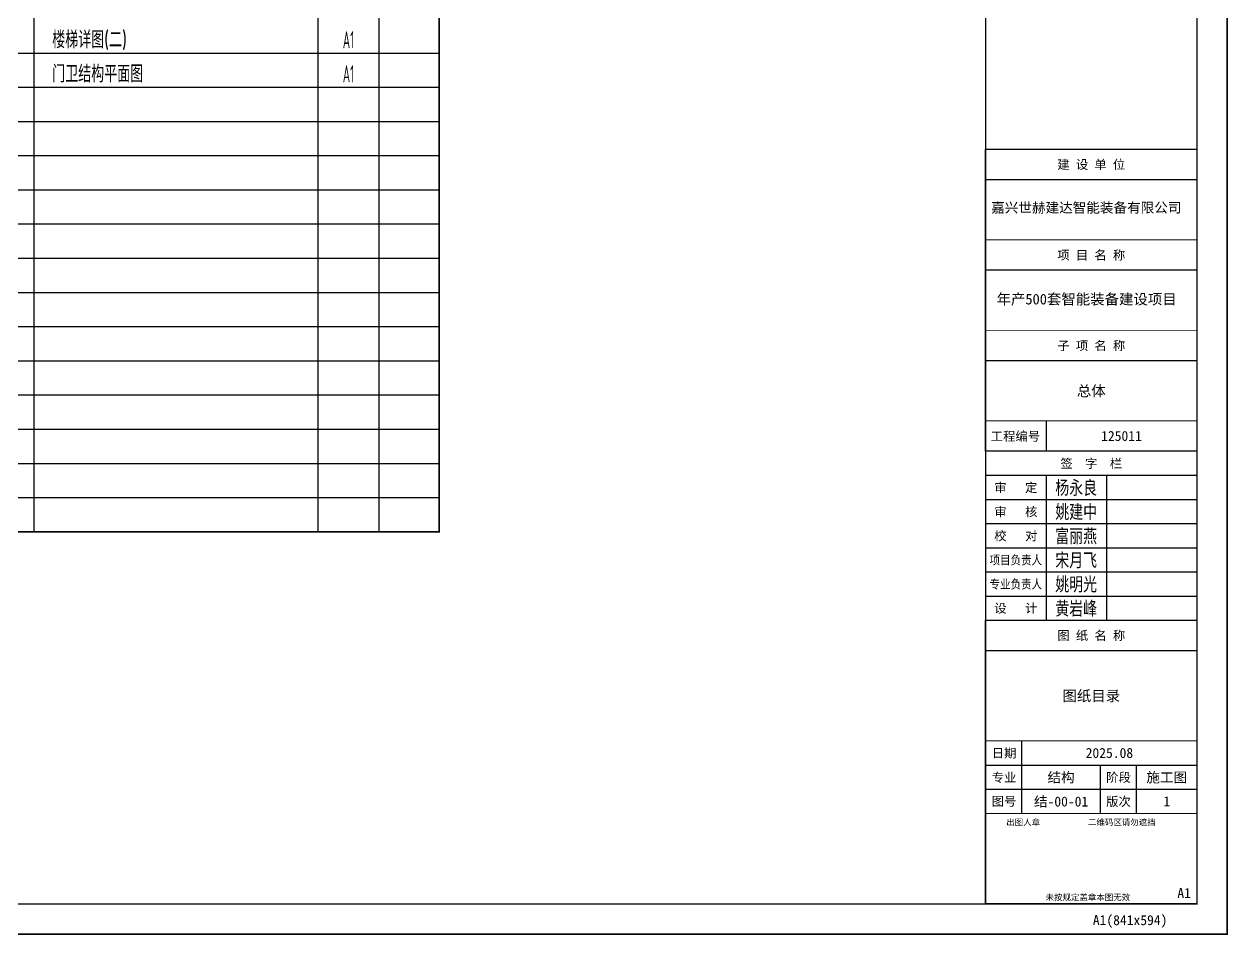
# Model space of a CAD drawing. Extents: x 497777 to 784122, y -229332 to 980813.
# Drawn here: x 529060 to 557219, y 938823 to 960132 of the extents above; entities that cross this region are included whole.
import ezdxf
from ezdxf.enums import TextEntityAlignment as Align

# ---------------------------------------------------------------- set-up
doc = ezdxf.new("R2010")
doc.units = 0
doc.header["$LTSCALE"] = 1000
doc.header["$MEASUREMENT"] = 0
for name, color, linetype in [('0-cxFrame', 155, 'Continuous'), ('PUB_TEXT', 7, 'Continuous'), ('qianming', 155, 'Continuous'), ('TK', 9, 'Continuous')]:
    doc.layers.add(name, color=color, linetype=linetype)
doc.layers.add('0-cxText', color=131, linetype='Continuous', lineweight=25)
doc.styles.add('cq1', font='tssdeng1.shx', dxfattribs={"width": 0.7, "bigfont": 'tssdchn.shx'})
doc.styles.add('cx_biaoti', font='')
doc.styles.add('cx_tuming', font='simhei.ttf')
doc.styles.add('cx_tuqian1', font='')
doc.styles.add('图框宋体', font='', dxfattribs={"width": 0.75})
doc.styles.add('黑体', font='simhei.ttf', dxfattribs={"height": 12})
doc.styles.get('cx_biaoti').set_extended_font_data('SimSun')
doc.styles.get('cx_tuqian1').set_extended_font_data('SimSun')
doc.styles.get('图框宋体').set_extended_font_data('SimSun')

# ---------------------------------------------------------------- blocks, each defined once
blk = doc.blocks.new('zjcx_lan_qianzi(Dragon)')
for p, q in [((-7000, 4800), (0, 4800)), ((-5000, 4800), (-5000, 0)), ((-3000, 4800), (-3000, 0)), ((-7000, 4000), (0, 4000)), ((-7000, 3200), (0, 3200)), ((-7000, 2400), (0, 2400)), ((-7000, 1600), (0, 1600)), ((-7000, 800), (0, 800))]:
    blk.add_line(p, q)
at = {"const_width": 30}
blk.add_lwpolyline([(-7000, 5600), (0, 5600)], dxfattribs=at)
blk.add_lwpolyline([(-7000, 5600), (0, 5600), (0, 0), (-7000, 0)], close=True, dxfattribs=at)
at = {"style": 'cx_biaoti'}
for s, p in [('签  字  栏', (-3500, 5200)), ('审   定', (-6000, 4400)), ('审   核', (-6000, 3600)), ('校   对', (-6000, 2800)), ('设   计', (-6000, 400))]:
    blk.add_text(s, height=300, dxfattribs=at).set_placement(p, align=Align.MIDDLE)
at = {"style": 'cx_biaoti', "width": 0.85}
for s, p in [('项目负责人', (-6000, 2000)), ('专业负责人', (-6000, 1200))]:
    blk.add_text(s, height=300, dxfattribs=at).set_placement(p, align=Align.MIDDLE)
blk = doc.blocks.new('T-签字(Dragon)')
at = {"layer": '0-cxFrame'}
blk.add_blockref('zjcx_lan_qianzi(Dragon)', (0, 0), dxfattribs=at)
at = {"layer": 'qianming', "style": '图框宋体', "width": 0.75}
for s, p in [('杨永良', (-4000, 4400)), ('姚建中', (-4000, 3600)), ('富丽燕', (-4000, 2800)), ('宋月飞', (-4000, 2000)), ('姚明光', (-4000, 1200)), ('黄岩峰', (-4000, 400))]:
    blk.add_text(s, height=450, dxfattribs=at).set_placement(p, align=Align.MIDDLE)
blk = doc.blocks.new('zjcx_lan_xiangmu(Dragon)')
for p, q in [((-7000, 9000), (0, 9000)), ((-7000, 6000), (0, 6000)), ((-7000, 3000), (0, 3000)), ((-5000, 1000), (-5000, 0))]:
    blk.add_line(p, q)
at = {"const_width": 30}
for points in [[(-7000, 10000), (0, 10000)], [(-7000, 7000), (0, 7000)], [(-7000, 7000), (0, 7000)], [(-7000, 4000), (0, 4000)], [(-7000, 4000), (0, 4000)], [(-7000, 1000), (0, 1000)], [(-7000, 0), (0, 0)]]:
    blk.add_lwpolyline(points, dxfattribs=at)
blk.add_lwpolyline([(-7000, 10000), (0, 10000), (0, 0), (-7000, 0)], close=True)
at = {"style": 'cx_biaoti'}
for s, p in [('建 设 单 位', (-3500, 9500)), ('项 目 名 称', (-3500, 6500)), ('子 项 名 称', (-3500, 3500)), ('工程编号', (-6013, 500))]:
    blk.add_text(s, height=300, dxfattribs=at).set_placement(p, align=Align.MIDDLE)
blk = doc.blocks.new('T-项目(Dragon)')
blk.add_blockref('zjcx_lan_xiangmu(Dragon)', (0, 0))
at = {"color": 3, "style": 'cx_tuming'}
for s, height, p in [('嘉兴世赫建达智能装备有限公司', 330, (-6816, 7901)), ('年产500套智能装备建设项目 ', 350, (-6638, 4859))]:
    blk.add_text(s, height=height, dxfattribs=at).set_placement(p)
blk = doc.blocks.new('zjcx_lan_tuming(Dragon)')
for p, q in [((-7000, 8400), (0, 8400)), ((-5800, 3000), (-5800, 5400)), ((-7000, 4600), (0, 4600)), ((-3200, 3000), (-3200, 4600)), ((-2000, 3000), (-2000, 4600)), ((-7000, 3800), (0, 3800))]:
    blk.add_line(p, q)
at = {"const_width": 30}
for points in [[(-7000, 9400), (0, 9400)], [(-7000, 5400), (0, 5400)], [(-7000, 3000), (0, 3000)], [(-7000, 0), (0, 0)]]:
    blk.add_lwpolyline(points, dxfattribs=at)
blk.add_lwpolyline([(-7000, 9400), (0, 9400), (0, 0), (-7000, 0)], close=True)
at = {"style": 'cx_biaoti'}
for s, p in [('图 纸 名 称', (-3500, 8900)), ('日期', (-6388, 5000)), ('专业', (-6388, 4200)), ('阶段', (-2600, 4200)), ('版次', (-2600, 3400)), ('图号', (-6388, 3400))]:
    blk.add_text(s, height=300, dxfattribs=at).set_placement(p, align=Align.MIDDLE)
for s, p in [('出图人章', (-6316, 2607)), ('二维码区请勿遮挡', (-3609, 2607)), ('未按规定盖章本图无效', (-5013, 120))]:
    blk.add_text(s, height=200, dxfattribs=at).set_placement(p)
blk = doc.blocks.new('zjcx_T1(Dragon)')
at = {"layer": '0-cxFrame', "const_width": 50}
blk.add_lwpolyline([(-7000, 0), (0, 0), (0, 57400), (-7000, 57400)], close=True, dxfattribs=at)
blk.add_blockref('zjcx_lan_tuming(Dragon)', (0, 0))
at = {"layer": '0-cxFrame'}
for name, p in [('T-项目(Dragon)', (0, 15000)), ('T-签字(Dragon)', (0, 9400))]:
    blk.add_blockref(name, p, dxfattribs=at)
at = {"color": 3, "style": 'cx_biaoti'}
for s, p in [('2025.08', (-2900, 5000)), ('结构', (-4500, 4200)), ('施工图', (-1000, 4200))]:
    blk.add_text(s, height=330, dxfattribs=at).set_placement(p, align=Align.MIDDLE)
blk = doc.blocks.new('TK22.A1 L(Dragon)')
at = {"layer": '0-cxFrame', "color": 7, "const_width": 0.5}
blk.add_lwpolyline([(0, 0), (-841, 0), (-841, 594), (0, 594)], close=True, dxfattribs=at)
at = {"layer": '0-cxFrame', "const_width": 0.5}
for points in [[(-80, 10), (-821, 10), (-821, 584), (-80, 584)], [(-10, 10), (-80, 10), (-80, 584), (-10, 584)]]:
    blk.add_lwpolyline(points, close=True, dxfattribs=at)
at = {"layer": '0-cxFrame', "xscale": 0.01, "yscale": 0.01, "zscale": 0.01}
blk.add_blockref('zjcx_T1(Dragon)', (-10, 10), dxfattribs=at)
at = {"style": '黑体', "flags": 4}
blk.add_attdef('图幅', text='', height=3.3, dxfattribs=at).set_placement((-40, 3), align=Align.RIGHT)
at = {"layer": '0-cxFrame', "style": '黑体'}
blk.add_text('(841x594)', height=3.3, dxfattribs=at).set_placement((-40, 3))
at = {"layer": 'Defpoints', "color": 6, "flags": 4}
for tag, height, style, p in [('tufu', 3.3, '黑体', (-12, 12)), ('dwfname', 4, 'cx_tuqian1', (-80, 3))]:
    blk.add_attdef(tag, text='', height=height, dxfattribs=dict(at, style=style)).set_placement(p, align=Align.RIGHT)

msp = doc.modelspace()

# ---------------------------------------------------------------- linework, layer by layer
at = {"layer": 'TK'}
for p, q in [((529287.7, 973455.3), (529287.7, 948255.3)), ((535930.4, 973455.3), (535930.4, 948255.3)), ((537367.4, 948255.3), (537367.4, 973455.3)), ((525769, 959455.3), (538766.8, 959455.3)), ((525769, 958655.3), (538766.8, 958655.3)), ((525769, 957855.3), (538766.8, 957855.3)), ((525769, 957055.3), (538766.8, 957055.3)), ((525769, 956255.3), (538766.8, 956255.3)), ((525769, 955455.3), (538766.8, 955455.3)), ((525769, 954655.3), (538766.8, 954655.3)), ((525769, 953855.3), (538766.8, 953855.3)), ((525769, 953055.3), (538766.8, 953055.3)), ((525769, 952255.3), (538766.8, 952255.3)), ((525769, 951455.3), (538766.8, 951455.3)), ((525769, 950655.3), (538766.8, 950655.3)), ((525769, 949855.3), (538766.8, 949855.3)), ((525769, 949055.3), (538766.8, 949055.3)), ((525769, 948255.3), (538766.8, 948255.3))]:
    msp.add_line(p, q, dxfattribs=at)
at = {"layer": 'TK', "const_width": 40}
msp.add_lwpolyline([(538766.8, 948255.3), (538766.8, 973455.3), (525769, 973455.3), (525769, 948255.3)], close=True, dxfattribs=at)

# ---------------------------------------------------------------- block references
at = {"layer": '0-cxFrame'}
ref = msp.add_blockref('TK22.A1 L(Dragon)', (557201.7, 938840.8), dxfattribs=dict(at, xscale=70.63020214030915, yscale=70.63020214030915, zscale=70.63020214030915))
ref.add_attrib('子项名称', '总体', dxfattribs={"layer": '0-cxText', "height": 247.21, "style": 'cx_tuming'}).set_placement((554023.3, 951554.2), align=Align.MIDDLE)
ref.add_attrib('图名2', '图纸目录', dxfattribs={"layer": '0-cxText', "height": 247.21, "style": 'cx_tuming'}).set_placement((554023.3, 944420.6), align=Align.MIDDLE)
ref.add_attrib('工程编号', '125011', dxfattribs={"layer": '0-cxText', "height": 233.08, "style": 'cx_tuqian1'}).set_placement((554729.6, 950494.8), align=Align.MIDDLE)
ref.add_attrib('图号', '结-00-01', dxfattribs={"layer": '0-cxText', "height": 233.08, "style": 'cx_tuqian1'}).set_placement((553317, 941948.5), align=Align.MIDDLE)
ref.add_attrib('版次', '1', dxfattribs={"layer": '0-cxText', "height": 233.1, "style": 'cx_tuqian1'}).set_placement((555789.1, 941948.5), align=Align.MIDDLE)
ref.add_attrib('图幅', 'A1', dxfattribs={"layer": '0', "height": 233.08, "style": '黑体'}).set_placement((554376.5, 939052.7), align=Align.RIGHT)
ref.add_attrib('tufu', 'A1', dxfattribs={"layer": 'Defpoints', "color": 6, "height": 233.08, "style": '黑体'}).set_placement((556354.1, 939688.4), align=Align.RIGHT)

# ---------------------------------------------------------------- texts
at = {"layer": 'PUB_TEXT', "style": 'cq1', "width": 0.8}
for s, p in [('楼梯详图(二)', (529717.5, 959566.3)), ('门卫结构平面图', (529717.5, 958766.3))]:
    msp.add_text(s, height=400, dxfattribs=at).set_placement(p)
at = {"layer": 'PUB_TEXT', "style": 'cq1', "width": 0.5}
for p in [(536648.9, 959566.3), (536648.9, 958766.3)]:
    msp.add_text('A1', height=400, dxfattribs=at).set_placement(p, align=Align.CENTER)

doc.saveas('drawing.dxf')
